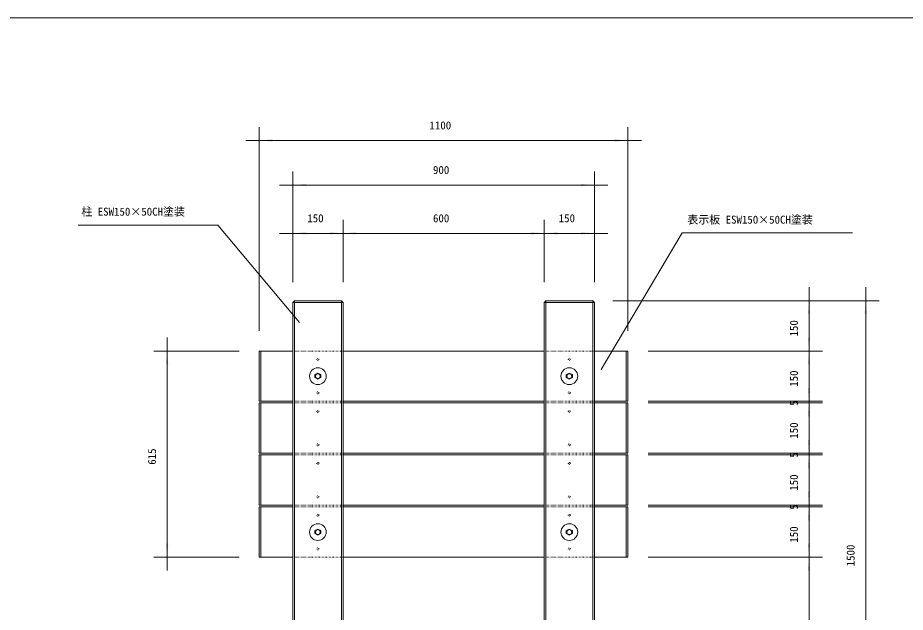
# Model space of a CAD drawing. Units: millimetres, scale not verified. Extents: x -3900 to 3900, y -2750 to 2750.
# Drawn here: x -2536 to 111, y 977 to 2750 of the extents above; entities that cross this region are included whole.
import ezdxf
from ezdxf.enums import TextEntityAlignment as Align

# ---------------------------------------------------------------- set-up
doc = ezdxf.new("R2010")
doc.units = ezdxf.units.MM
doc.header["$LTSCALE"] = 20
doc.linetypes.add('USER5', pattern=[0.208282, 0.069427, -0.138855])
doc.layers.add('0-1_IMPORTED', color=30, linetype='Continuous', lineweight=18)
doc.styles.add('ＭＳ ゴシック', font='')
doc.styles.get('ＭＳ ゴシック').set_extended_font_data('MS Gothic')

msp = doc.modelspace()

# ---------------------------------------------------------------- linework, layer by layer
at = {"layer": '0-1_IMPORTED', "color": 1}
for p, q in [((-1816, 1816.13), (-1816, 2424)), ((-716, 1816.13), (-716, 2424)), ((-1856, 2384), (-1816, 2384)), ((-1816, 2384), (-716, 2384)), ((-716, 2384), (-676, 2384)), ((-1716, 1961.13), (-1716, 2291)), ((-816, 1961.13), (-816, 2291)), ((-1756, 2251), (-1716, 2251)), ((-1716, 2251), (-816, 2251)), ((-816, 2251), (-776, 2251)), ((-1716, 1961.13), (-1716, 2147)), ((-1566, 1961.13), (-1566, 2147)), ((-1566, 1961.13), (-1566, 2147)), ((-966, 1961.13), (-966, 2147)), ((-966, 1961.13), (-966, 2147)), ((-816, 1961.13), (-816, 2147)), ((-2356, 2131.13), (-1939.21, 2131.13)), ((-1939.21, 2131.13), (-1696, 1841.13)), ((-1756, 2107), (-1716, 2107)), ((-1716, 2107), (-1566, 2107)), ((-1606, 2107), (-1566, 2107)), ((-1566, 2107), (-1526, 2107)), ((-1566, 2107), (-966, 2107)), ((-1006, 2107), (-966, 2107)), ((-966, 2107), (-926, 2107)), ((-966, 2107), (-816, 2107)), ((-816, 2107), (-776, 2107)), ((-554.7, 2108.89), (-796, 1701.13)), ((-554.7, 2108.89), (-46, 2108.89)), ((-176, 1906.13), (-176, 1946.13)), ((-6.87, 1946.13), (-6.87, 1906.13)), ((-761, 1906.13), (-136, 1906.13)), ((-761, 1906.13), (33.13, 1906.13)), ((-176, 1756.13), (-176, 1906.13)), ((-6.87, 1906.13), (-6.87, 406.13)), ((-2091, 1756.13), (-2091, 1796.13)), ((-176, 1756.13), (-176, 1796.13)), ((-1876, 1756.13), (-2131, 1756.13)), ((-2091, 1141.13), (-2091, 1756.13)), ((-656, 1756.13), (-136, 1756.13)), ((-656, 1756.13), (-136, 1756.13)), ((-176, 1606.13), (-176, 1756.13)), ((-176, 1716.13), (-176, 1756.13)), ((-176, 1606.13), (-176, 1646.13)), ((-176, 1601.13), (-176, 1641.13)), ((-656, 1606.13), (-136, 1606.13)), ((-656, 1606.13), (-136, 1606.13)), ((-656, 1601.13), (-136, 1601.13)), ((-656, 1601.13), (-136, 1601.13)), ((-176, 1566.13), (-176, 1606.13)), ((-176, 1601.13), (-176, 1606.13)), ((-176, 1451.13), (-176, 1601.13)), ((-176, 1561.13), (-176, 1601.13)), ((-176, 1451.13), (-176, 1491.13)), ((-176, 1446.13), (-176, 1486.13)), ((-656, 1451.13), (-136, 1451.13)), ((-656, 1451.13), (-136, 1451.13)), ((-656, 1446.13), (-136, 1446.13)), ((-656, 1446.13), (-136, 1446.13)), ((-176, 1411.13), (-176, 1451.13)), ((-176, 1446.13), (-176, 1451.13)), ((-176, 1296.13), (-176, 1446.13)), ((-176, 1406.13), (-176, 1446.13)), ((-176, 1296.13), (-176, 1336.13)), ((-176, 1291.13), (-176, 1331.13)), ((-656, 1296.13), (-136, 1296.13)), ((-656, 1296.13), (-136, 1296.13)), ((-656, 1291.13), (-136, 1291.13)), ((-656, 1291.13), (-136, 1291.13)), ((-176, 1256.13), (-176, 1296.13)), ((-176, 1291.13), (-176, 1296.13)), ((-176, 1141.13), (-176, 1291.13)), ((-176, 1251.13), (-176, 1291.13)), ((-176, 1141.13), (-176, 1181.13)), ((-1876, 1141.13), (-2131, 1141.13)), ((-2091, 1101.13), (-2091, 1141.13)), ((-656, 1141.13), (-136, 1141.13)), ((-656, 1141.13), (-136, 1141.13)), ((-176, 406.13), (-176, 1141.13)), ((-176, 1101.13), (-176, 1141.13))]:
    msp.add_line(p, q, dxfattribs=at)
at = {"layer": '0-1_IMPORTED'}
for p, q in [((-1716, 1901.13), (-1566, 1901.13)), ((-1711, -193.87), (-1711, 1906.13)), ((-1571, 1906.13), (-1571, -193.87)), ((-966, 1901.13), (-816, 1901.13)), ((-821, 1906.13), (-821, -193.87)), ((-1811, 1756.13), (-1811, 1606.13)), ((-1566, 1756.13), (-966, 1756.13)), ((-721, 1756.13), (-721, 1606.13)), ((-1811, 1601.13), (-1811, 1451.13)), ((-966, 1606.13), (-1566, 1606.13)), ((-1566, 1601.13), (-966, 1601.13)), ((-721, 1601.13), (-721, 1451.13)), ((-1811, 1446.13), (-1811, 1296.13)), ((-966, 1451.13), (-1566, 1451.13)), ((-1566, 1446.13), (-966, 1446.13)), ((-721, 1446.13), (-721, 1296.13)), ((-1811, 1291.13), (-1811, 1141.13)), ((-966, 1296.13), (-1566, 1296.13)), ((-1566, 1291.13), (-966, 1291.13)), ((-721, 1291.13), (-721, 1141.13)), ((-966, 1141.13), (-1566, 1141.13))]:
    msp.add_line(p, q, dxfattribs=at)
at = {"layer": '0-1_IMPORTED', "linetype": 'USER5'}
for p, q in [((-1716, 1756.13), (-1566, 1756.13)), ((-966, 1756.13), (-816, 1756.13)), ((-1716, 1606.13), (-1566, 1606.13)), ((-1716, 1601.13), (-1566, 1601.13)), ((-966, 1606.13), (-816, 1606.13)), ((-966, 1601.13), (-816, 1601.13)), ((-1716, 1451.13), (-1566, 1451.13)), ((-1716, 1446.13), (-1566, 1446.13)), ((-966, 1451.13), (-816, 1451.13)), ((-966, 1446.13), (-816, 1446.13)), ((-1716, 1296.13), (-1566, 1296.13)), ((-1716, 1291.13), (-1566, 1291.13)), ((-966, 1296.13), (-816, 1296.13)), ((-966, 1291.13), (-816, 1291.13)), ((-1716, 1141.13), (-1566, 1141.13)), ((-966, 1141.13), (-816, 1141.13))]:
    msp.add_line(p, q, dxfattribs=at)
at = {"layer": '0-1_IMPORTED'}
for points in [[(-3900, 2750), (3900, 2750), (3900, -2750), (-3900, -2750)], [(-1711, 1906.13), (-1571, 1906.13), (-1566, 1901.13), (-1566, -193.87), (-1716, -193.87), (-1716, 1901.13)], [(-1641, 1672.13), (-1632, 1676.63), (-1632, 1685.63), (-1641, 1690.13), (-1650, 1685.63), (-1650, 1676.63)], [(-891, 1672.13), (-882, 1676.63), (-882, 1685.63), (-891, 1690.13), (-900, 1685.63), (-900, 1676.63)], [(-1641, 1207.13), (-1632, 1211.63), (-1632, 1220.63), (-1641, 1225.13), (-1650, 1220.63), (-1650, 1211.63)], [(-891, 1207.13), (-882, 1211.63), (-882, 1220.63), (-891, 1225.13), (-900, 1220.63), (-900, 1211.63)]]:
    msp.add_lwpolyline(points, close=True, dxfattribs=at)
for points in [[(-961, -193.87), (-961, 1906.13), (-821, 1906.13), (-816, 1901.13), (-816, -193.87), (-966, -193.87), (-966, 1901.13), (-961, 1906.13)], [(-1716, 1606.13), (-1816, 1606.13), (-1816, 1756.13), (-1716, 1756.13)], [(-816, 1756.13), (-716, 1756.13), (-716, 1606.13), (-816, 1606.13)], [(-1716, 1451.13), (-1816, 1451.13), (-1816, 1601.13), (-1716, 1601.13)], [(-816, 1601.13), (-716, 1601.13), (-716, 1451.13), (-816, 1451.13)], [(-1716, 1296.13), (-1816, 1296.13), (-1816, 1446.13), (-1716, 1446.13)], [(-816, 1446.13), (-716, 1446.13), (-716, 1296.13), (-816, 1296.13)], [(-1716, 1141.13), (-1816, 1141.13), (-1816, 1291.13), (-1716, 1291.13)], [(-816, 1291.13), (-716, 1291.13), (-716, 1141.13), (-816, 1141.13)]]:
    msp.add_lwpolyline(points, dxfattribs=at)
at = {"layer": '0-1_IMPORTED', "linetype": 'USER5'}
for centre in [(-1641, 1731.13), (-891, 1731.13), (-1641, 1631.13), (-891, 1631.13), (-1641, 1576.13), (-891, 1576.13), (-1641, 1476.13), (-891, 1476.13), (-1641, 1421.13), (-891, 1421.13), (-1641, 1321.13), (-891, 1321.13), (-1641, 1266.13), (-891, 1266.13), (-1641, 1166.13), (-891, 1166.13)]:
    msp.add_circle(centre, 3, dxfattribs=at)
at = {"layer": '0-1_IMPORTED'}
for centre, radius in [((-1641, 1681.13), 25), ((-891, 1681.13), 25), ((-1641, 1681.13), 7.19), ((-891, 1681.13), 7.19), ((-1641, 1216.13), 25), ((-1641, 1216.13), 7.19), ((-891, 1216.13), 25), ((-891, 1216.13), 7.19)]:
    msp.add_circle(centre, radius, dxfattribs=at)
at = {"layer": '0-1_IMPORTED', "color": 1}
for points in [[(-1816, 2384), (-1776, 2387.5), (-1776, 2380.5)], [(-716, 2384), (-756, 2380.5), (-756, 2387.5)], [(-1716, 2251), (-1676, 2254.5), (-1676, 2247.5)], [(-816, 2251), (-856, 2247.5), (-856, 2254.5)], [(-1716, 2107), (-1676, 2110.5), (-1676, 2103.5)], [(-1566, 2107), (-1606, 2103.5), (-1606, 2110.5)], [(-1566, 2107), (-1526, 2110.5), (-1526, 2103.5)], [(-966, 2107), (-1006, 2103.5), (-1006, 2110.5)], [(-966, 2107), (-926, 2110.5), (-926, 2103.5)], [(-816, 2107), (-856, 2103.5), (-856, 2110.5)], [(-176, 1906.13), (-172.5, 1866.13), (-179.5, 1866.13)], [(-6.87, 1906.13), (-3.38, 1866.13), (-10.37, 1866.13)], [(-176, 1756.13), (-179.5, 1796.13), (-172.5, 1796.13)], [(-2091, 1756.13), (-2087.5, 1716.13), (-2094.5, 1716.13)], [(-176, 1756.13), (-172.5, 1716.13), (-179.5, 1716.13)], [(-176, 1606.13), (-179.5, 1646.13), (-172.5, 1646.13)], [(-176, 1601.13), (-179.5, 1641.13), (-172.5, 1641.13)], [(-176, 1606.13), (-172.5, 1566.13), (-179.5, 1566.13)], [(-176, 1601.13), (-172.5, 1561.13), (-179.5, 1561.13)], [(-176, 1451.13), (-179.5, 1491.13), (-172.5, 1491.13)], [(-176, 1446.13), (-179.5, 1486.13), (-172.5, 1486.13)], [(-176, 1451.13), (-172.5, 1411.13), (-179.5, 1411.13)], [(-176, 1446.13), (-172.5, 1406.13), (-179.5, 1406.13)], [(-176, 1296.13), (-179.5, 1336.13), (-172.5, 1336.13)], [(-176, 1291.13), (-179.5, 1331.13), (-172.5, 1331.13)], [(-176, 1296.13), (-172.5, 1256.13), (-179.5, 1256.13)], [(-176, 1291.13), (-172.5, 1251.13), (-179.5, 1251.13)], [(-2091, 1141.13), (-2094.5, 1181.13), (-2087.5, 1181.13)], [(-176, 1141.13), (-179.5, 1181.13), (-172.5, 1181.13)], [(-176, 1141.13), (-172.5, 1101.13), (-179.5, 1101.13)]]:
    msp.add_solid(points, dxfattribs=at)

# ---------------------------------------------------------------- texts
at = {"layer": '0-1_IMPORTED', "color": 7, "style": 'ＭＳ ゴシック'}
for s, p in [('1100', (-1308.33, 2409.93)), ('900', (-1297.75, 2276.93)), ('柱 ESW150×50CH塗装', (-2346.79, 2152.59)), ('150', (-1672.75, 2132.93)), ('600', (-1297.75, 2132.93)), ('150', (-922.75, 2132.93)), ('表示板 ESW150×50CH塗装', (-538.83, 2128.76))]:
    msp.add_text(s, height=23.88, dxfattribs=at).set_placement(p, align=Align.BOTTOM_LEFT)
for s, p in [('150', (-201.93, 1799.38)), ('150', (-201.93, 1649.38)), ('5', (-201.93, 1593.05)), ('150', (-201.93, 1494.38)), ('615', (-2116.93, 1416.88)), ('5', (-201.93, 1438.05)), ('150', (-201.93, 1339.38)), ('5', (-201.93, 1283.05)), ('150', (-201.93, 1184.38)), ('1500', (-32.8, 1113.8))]:
    msp.add_text(s, height=23.88, rotation=90, dxfattribs=at).set_placement(p, align=Align.BOTTOM_LEFT)

doc.saveas('drawing.dxf')
